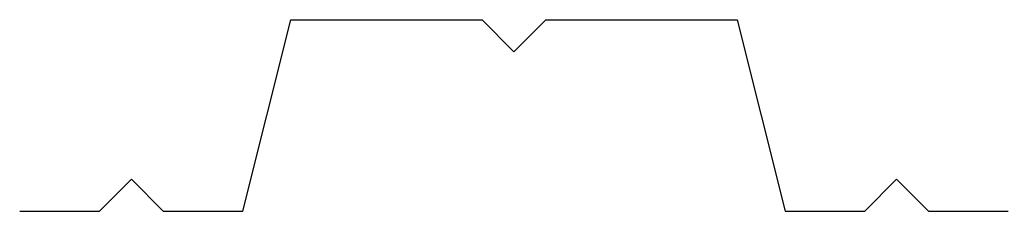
# Model space of a CAD drawing. Extents: x 0 to 7.75, y 0 to 1.5.
import ezdxf

# ---------------------------------------------------------------- set-up
doc = ezdxf.new("R2010")
doc.units = 0
doc.header["$MEASUREMENT"] = 0
doc.layers.get('0').update_dxf_attribs({"linetype": 'CONTINUOUS'})

msp = doc.modelspace()

# ---------------------------------------------------------------- linework, layer by layer
at = {"color": 0}
for p, q in [((1.75, 0), (2.125, 1.5)), ((2.125, 1.5), (3.625, 1.5)), ((3.625, 1.5), (3.875, 1.25)), ((3.875, 1.25), (4.125, 1.5)), ((4.125, 1.5), (5.625, 1.5)), ((5.625, 1.5), (6, 0)), ((0.625, 0), (0.875, 0.25)), ((0.875, 0.25), (1.125, 0)), ((6.625, 0), (6.875, 0.25)), ((6.875, 0.25), (7.125, 0)), ((0, 0), (0.625, 0)), ((1.125, 0), (1.75, 0)), ((6, 0), (6.625, 0)), ((7.125, 0), (7.75, 0))]:
    msp.add_line(p, q, dxfattribs=at)

doc.saveas('drawing.dxf')
